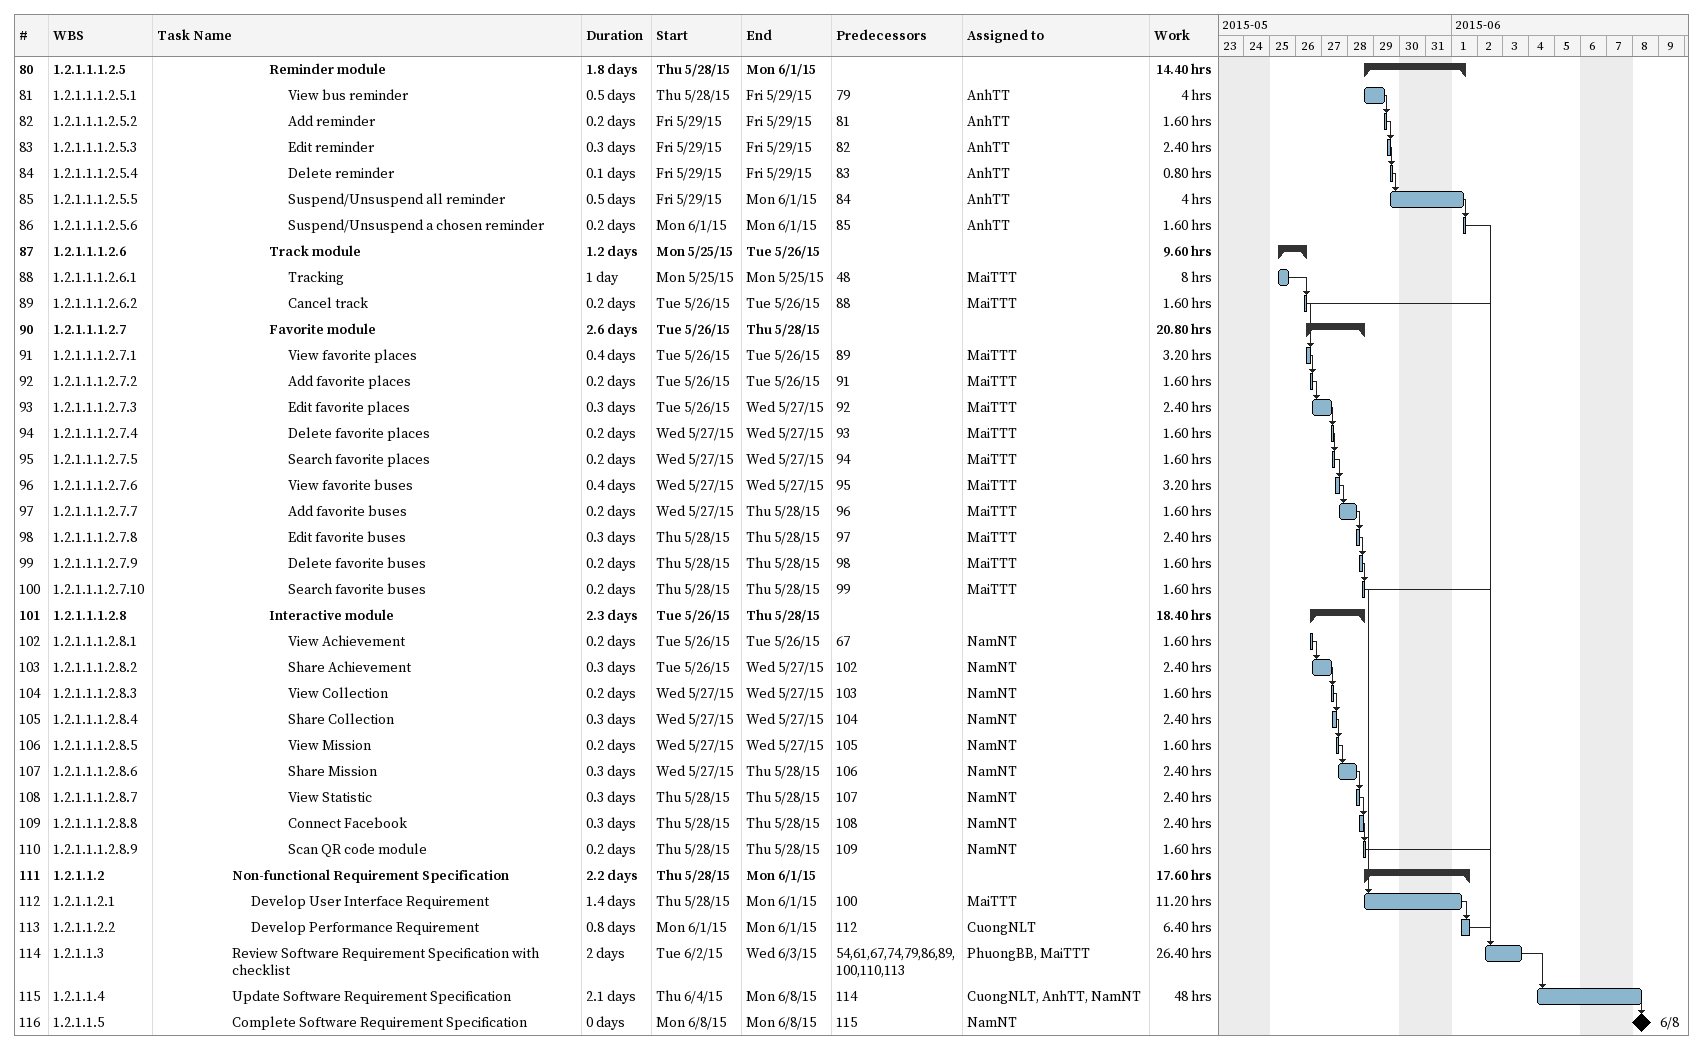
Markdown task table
| ID | WBS | Task | Duration | Start | Finish | Predecessors | Resources | Work (h) |
|---|---|---|---|---|---|---|---|---|
| 80 | 1.2.1.1.1.2.5 | **Reminder module** | 1.8d | 2015-05-28 | 2015-06-01 |  |  | 14.40 |
| 81 | 1.2.1.1.1.2.5.1 | View bus reminder | 0.5d | 2015-05-28 | 2015-05-29 | 79 | AnhTT | 4 |
| 82 | 1.2.1.1.1.2.5.2 | Add reminder | 0.2d | 2015-05-29 | 2015-05-29 | 81 | AnhTT | 1.60 |
| 83 | 1.2.1.1.1.2.5.3 | Edit reminder | 0.3d | 2015-05-29 | 2015-05-29 | 82 | AnhTT | 2.40 |
| 84 | 1.2.1.1.1.2.5.4 | Delete reminder | 0.1d | 2015-05-29 | 2015-05-29 | 83 | AnhTT | 0.80 |
| 85 | 1.2.1.1.1.2.5.5 | Suspend/Unsuspend all reminder | 0.5d | 2015-05-29 | 2015-06-01 | 84 | AnhTT | 4 |
| 86 | 1.2.1.1.1.2.5.6 | Suspend/Unsuspend a chosen reminder | 0.2d | 2015-06-01 | 2015-06-01 | 85 | AnhTT | 1.60 |
| 87 | 1.2.1.1.1.2.6 | **Track module** | 1.2d | 2015-05-25 | 2015-05-26 |  |  | 9.60 |
| 88 | 1.2.1.1.1.2.6.1 | Tracking | 1d | 2015-05-25 | 2015-05-25 | 48 | MaiTTT | 8 |
| 89 | 1.2.1.1.1.2.6.2 | Cancel track | 0.2d | 2015-05-26 | 2015-05-26 | 88 | MaiTTT | 1.60 |
| 90 | 1.2.1.1.1.2.7 | **Favorite module** | 2.6d | 2015-05-26 | 2015-05-28 |  |  | 20.80 |
| 91 | 1.2.1.1.1.2.7.1 | View favorite places | 0.4d | 2015-05-26 | 2015-05-26 | 89 | MaiTTT | 3.20 |
| 92 | 1.2.1.1.1.2.7.2 | Add favorite places | 0.2d | 2015-05-26 | 2015-05-26 | 91 | MaiTTT | 1.60 |
| 93 | 1.2.1.1.1.2.7.3 | Edit favorite places | 0.3d | 2015-05-26 | 2015-05-27 | 92 | MaiTTT | 2.40 |
| 94 | 1.2.1.1.1.2.7.4 | Delete favorite places | 0.2d | 2015-05-27 | 2015-05-27 | 93 | MaiTTT | 1.60 |
| 95 | 1.2.1.1.1.2.7.5 | Search favorite places | 0.2d | 2015-05-27 | 2015-05-27 | 94 | MaiTTT | 1.60 |
| 96 | 1.2.1.1.1.2.7.6 | View favorite buses | 0.4d | 2015-05-27 | 2015-05-27 | 95 | MaiTTT | 3.20 |
| 97 | 1.2.1.1.1.2.7.7 | Add favorite buses | 0.2d | 2015-05-27 | 2015-05-28 | 96 | MaiTTT | 1.60 |
| 98 | 1.2.1.1.1.2.7.8 | Edit favorite buses | 0.3d | 2015-05-28 | 2015-05-28 | 97 | MaiTTT | 2.40 |
| 99 | 1.2.1.1.1.2.7.9 | Delete favorite buses | 0.2d | 2015-05-28 | 2015-05-28 | 98 | MaiTTT | 1.60 |
| 100 | 1.2.1.1.1.2.7.10 | Search favorite buses | 0.2d | 2015-05-28 | 2015-05-28 | 99 | MaiTTT | 1.60 |
| 101 | 1.2.1.1.1.2.8 | **Interactive module** | 2.3d | 2015-05-26 | 2015-05-28 |  |  | 18.40 |
| 102 | 1.2.1.1.1.2.8.1 | View Achievement | 0.2d | 2015-05-26 | 2015-05-26 | 67 | NamNT | 1.60 |
| 103 | 1.2.1.1.1.2.8.2 | Share Achievement | 0.3d | 2015-05-26 | 2015-05-27 | 102 | NamNT | 2.40 |
| 104 | 1.2.1.1.1.2.8.3 | View Collection | 0.2d | 2015-05-27 | 2015-05-27 | 103 | NamNT | 1.60 |
| 105 | 1.2.1.1.1.2.8.4 | Share Collection | 0.3d | 2015-05-27 | 2015-05-27 | 104 | NamNT | 2.40 |
| 106 | 1.2.1.1.1.2.8.5 | View Mission | 0.2d | 2015-05-27 | 2015-05-27 | 105 | NamNT | 1.60 |
| 107 | 1.2.1.1.1.2.8.6 | Share Mission | 0.3d | 2015-05-27 | 2015-05-28 | 106 | NamNT | 2.40 |
| 108 | 1.2.1.1.1.2.8.7 | View Statistic | 0.3d | 2015-05-28 | 2015-05-28 | 107 | NamNT | 2.40 |
| 109 | 1.2.1.1.1.2.8.8 | Connect Facebook | 0.3d | 2015-05-28 | 2015-05-28 | 108 | NamNT | 2.40 |
| 110 | 1.2.1.1.1.2.8.9 | Scan QR code module | 0.2d | 2015-05-28 | 2015-05-28 | 109 | NamNT | 1.60 |
| 111 | 1.2.1.1.2 | **Non-functional Requirement Specification** | 2.2d | 2015-05-28 | 2015-06-01 |  |  | 17.60 |
| 112 | 1.2.1.1.2.1 | Develop User Interface Requirement | 1.4d | 2015-05-28 | 2015-06-01 | 100 | MaiTTT | 11.20 |
| 113 | 1.2.1.1.2.2 | Develop Performance Requirement | 0.8d | 2015-06-01 | 2015-06-01 | 112 | CuongNLT | 6.40 |
| 114 | 1.2.1.1.3 | Review Software Requirement Specification with checklist | 2d | 2015-06-02 | 2015-06-03 | 54, 61, 67, 74, 79, 86, 89, 100, 110, 113 | PhuongBB, MaiTTT | 26.40 |
| 115 | 1.2.1.1.4 | Update Software Requirement Specification | 2.1d | 2015-06-04 | 2015-06-08 | 114 | CuongNLT, AnhTT, NamNT | 48 |
| 116 | 1.2.1.1.5 | Complete Software Requirement Specification | 0d | 2015-06-08 | 2015-06-08 | 115 | NamNT |  |
